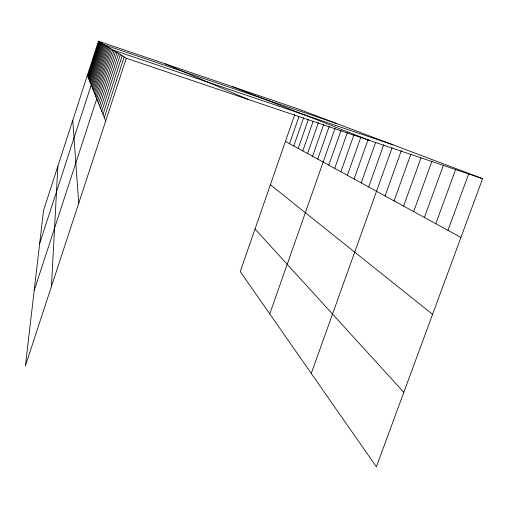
<?xml version="1.0" encoding="UTF-8"?>
<svg xmlns="http://www.w3.org/2000/svg" width="508" height="508" viewBox="0 0 508 508"><rect width="100%" height="100%" fill="white"/><g stroke="black" fill="none" stroke-linecap="round" stroke-linejoin="round"><path stroke-width="0.76" d="M51.435 286.468L57.868 166.211M98.431 41.212L43.548 210.344L25.4 365.874L126.27 58.242L98.431 41.212L296.85 108.49L482.6 178.664L376.365 466.788L240.252 271.577L294.773 114.478M87.77 76.41L99.066 41.599M88.202 77.495L99.727 41.999M88.652 78.619L100.406 42.418M89.122 79.794L101.124 42.856M89.611 81.013L101.86 43.307M90.119 82.29L102.635 43.783M90.653 83.617L103.448 44.272M39.688 243.44L104.286 44.793L336.696 123.546M91.789 86.462L105.169 45.333M92.399 87.979L106.096 45.898M93.04 89.567L107.061 46.488M93.707 91.237L108.077 47.111M94.412 92.989L109.144 47.765M95.148 94.837L110.268 48.45M95.923 96.774L111.449 49.168M34.188 290.57L112.693 49.93L393.141 144.869M97.631 101.041L114.046 50.762M98.577 103.403L115.481 51.638M99.581 105.899L117.005 52.572M100.641 108.56L118.624 53.562M101.778 111.385L120.352 54.616M102.984 114.402L122.187 55.74M104.28 117.634L124.162 56.947M289.522 143.656L298.844 116.834M293.776 145.987L303.6 117.767M298.202 148.406L308.273 119.513M302.793 150.92L313.125 121.336M307.575 153.537L318.433 122.504M312.553 156.261L323.685 124.485M317.741 159.099L329.165 126.562M269.754 313.9L335.134 127.991M328.797 165.151L341.097 130.258M334.702 168.377L347.326 132.626M340.868 171.755L353.841 135.109M347.332 175.292L360.947 136.893M354.101 178.994L368.097 139.624M361.207 182.886L375.628 142.424M368.668 186.969L383.775 144.697M311.264 373.424L392.087 147.815M385.045 195.929L401.364 150.514M394.056 200.857L410.902 154.108M403.581 206.07L420.992 157.918M413.677 211.595L431.959 161.22M424.396 217.462L443.319 165.513M435.8 223.704L455.676 169.342M447.948 230.353L468.833 173.463M126.27 58.242L482.6 178.664M232.683 86.735L369.291 140.373M165.233 63.862L248.221 99.454M285.42 141.415L460.927 237.452M270.383 184.753L432.568 314.357M255.022 229.013L403.822 392.328M87.351 75.368L105.664 121.088M72.758 120.32L78.721 203.251"/></g></svg>
